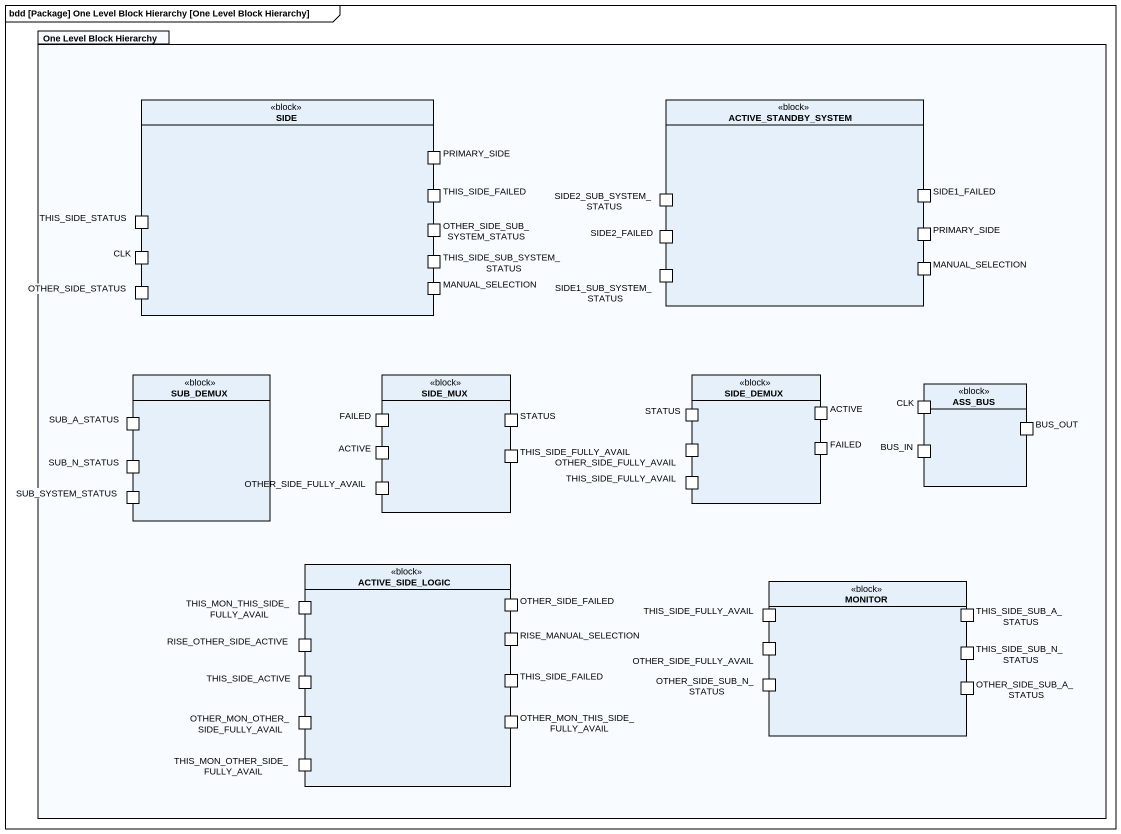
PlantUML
@startuml
mainframe bdd [Package] One Level Block Hierarchy [One Level Block Hierarchy]
package "One Level Block Hierarchy" as One_Level_Block_Hierarchy {
  rectangle SIDE <<block>> {
    port PRIMARY_SIDE
    port THIS_SIDE_FAILED
    port THIS_SIDE_STATUS
    port OTHER_SIDE_SUB_SYSTEM_STATUS
    port CLK
    port THIS_SIDE_SUB_SYSTEM_STATUS
    port OTHER_SIDE_STATUS
    port "MANUAL_SELECTION" as MANUAL_SELECTION_2
  }
  rectangle ACTIVE_STANDBY_SYSTEM <<block>> {
    port SIDE2_SUB_SYSTEM_STATUS
    port SIDE1_FAILED
    port SIDE2_FAILED
    port "PRIMARY_SIDE" as PRIMARY_SIDE_2
    port SIDE1_SUB_SYSTEM_STATUS
    port MANUAL_SELECTION
  }
  rectangle SUB_DEMUX <<block>> {
    port SUB_A_STATUS
    port SUB_N_STATUS
    port SUB_SYSTEM_STATUS
  }
  rectangle SIDE_MUX <<block>> {
    port FAILED
    port STATUS
    port "ACTIVE" as ACTIVE_2
    port THIS_SIDE_FULLY_AVAIL
    port "OTHER_SIDE_FULLY_AVAIL" as OTHER_SIDE_FULLY_AVAIL_2
  }
  rectangle SIDE_DEMUX <<block>> {
    port "STATUS" as STATUS_2
    port ACTIVE
    port OTHER_SIDE_FULLY_AVAIL
    port "FAILED" as FAILED_2
    port "THIS_SIDE_FULLY_AVAIL" as THIS_SIDE_FULLY_AVAIL_2
  }
  rectangle ASS_BUS <<block>> {
    port "CLK" as CLK_2
    port BUS_OUT
    port BUS_IN
  }
  rectangle ACTIVE_SIDE_LOGIC <<block>> {
    port "THIS_MON_THIS_SIDE_FULLY_AVAIL" as THIS_MON_THIS_SIDE_FULLY
    port OTHER_SIDE_FAILED
    port RISE_OTHER_SIDE_ACTIVE
    port RISE_MANUAL_SELECTION
    port THIS_SIDE_ACTIVE
    port "THIS_SIDE_FAILED" as THIS_SIDE_FAILED_2
    port "OTHER_MON_OTHER_SIDE_FULLY_AVAIL" as OTHER_MON_OTHER_SIDE_FULLY
    port "OTHER_MON_THIS_SIDE_FULLY_AVAIL" as OTHER_MON_THIS_SIDE_FULLY
    port "THIS_MON_OTHER_SIDE_FULLY_AVAIL" as THIS_MON_OTHER_SIDE_FULLY
  }
  rectangle MONITOR <<block>> {
    port "THIS_SIDE_FULLY_AVAIL" as THIS_SIDE_FULLY_AVAIL_3
    port THIS_SIDE_SUB_A_STATUS
    port "OTHER_SIDE_FULLY_AVAIL" as OTHER_SIDE_FULLY_AVAIL_3
    port THIS_SIDE_SUB_N_STATUS
    port OTHER_SIDE_SUB_N_STATUS
    port OTHER_SIDE_SUB_A_STATUS
  }
}
@enduml
